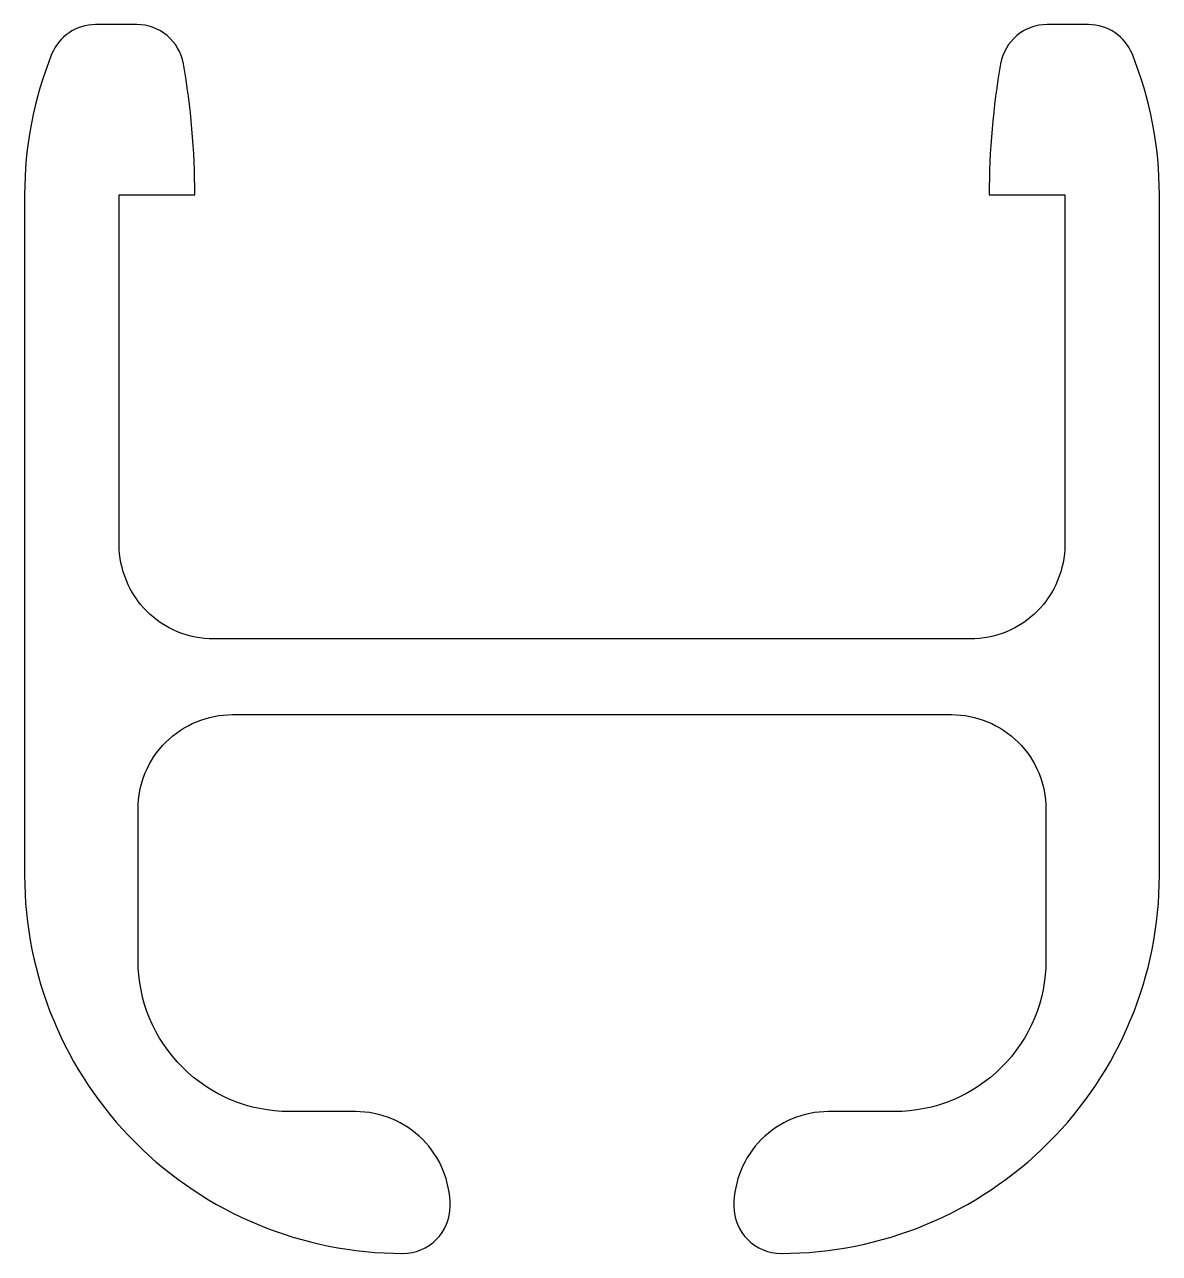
# Model space of a CAD drawing. Extents: x 144.3 to 156.3, y 214 to 227.
import ezdxf

# ---------------------------------------------------------------- set-up
doc = ezdxf.new("R2010")
doc.units = 0
doc.header["$LTSCALE"] = 15
doc.layers.add('ANA', color=220, linetype='CONTINUOUS')

msp = doc.modelspace()

# ---------------------------------------------------------------- linework, layer by layer
at = {"layer": 'ANA', "color": 0}
msp.add_lwpolyline([(145.506, 218.67, -0.414214), (146.506, 219.67), (154.106, 219.67, -0.414214), (155.106, 218.67), (155.106, 217.07, -0.414214), (153.506, 215.47), (152.806, 215.47, 0.414214), (151.806, 214.47, 0.414214), (152.306, 213.97), (152.306, 213.97, 0.414214), (156.306, 217.97), (156.306, 225.17, 0.095425), (156.02, 226.655, 0.306667), (155.556, 226.97), (155.119, 226.97, 0.364061), (154.627, 226.556, 0.043581), (154.506, 225.17), (155.306, 225.17), (155.306, 221.47, -0.414214), (154.306, 220.47), (146.306, 220.47, -0.414214), (145.306, 221.47), (145.306, 225.17), (146.106, 225.17, 0.043581), (145.985, 226.556, 0.364061), (145.492, 226.97), (145.056, 226.97, 0.306667), (144.592, 226.655, 0.095425), (144.306, 225.17), (144.306, 217.97, 0.414214), (148.306, 213.97, 0.414214), (148.806, 214.47, 0.414214), (147.806, 215.47), (147.106, 215.47, -0.414214), (145.506, 217.07)], format="xyb", close=True, dxfattribs=at)

doc.saveas('drawing.dxf')
